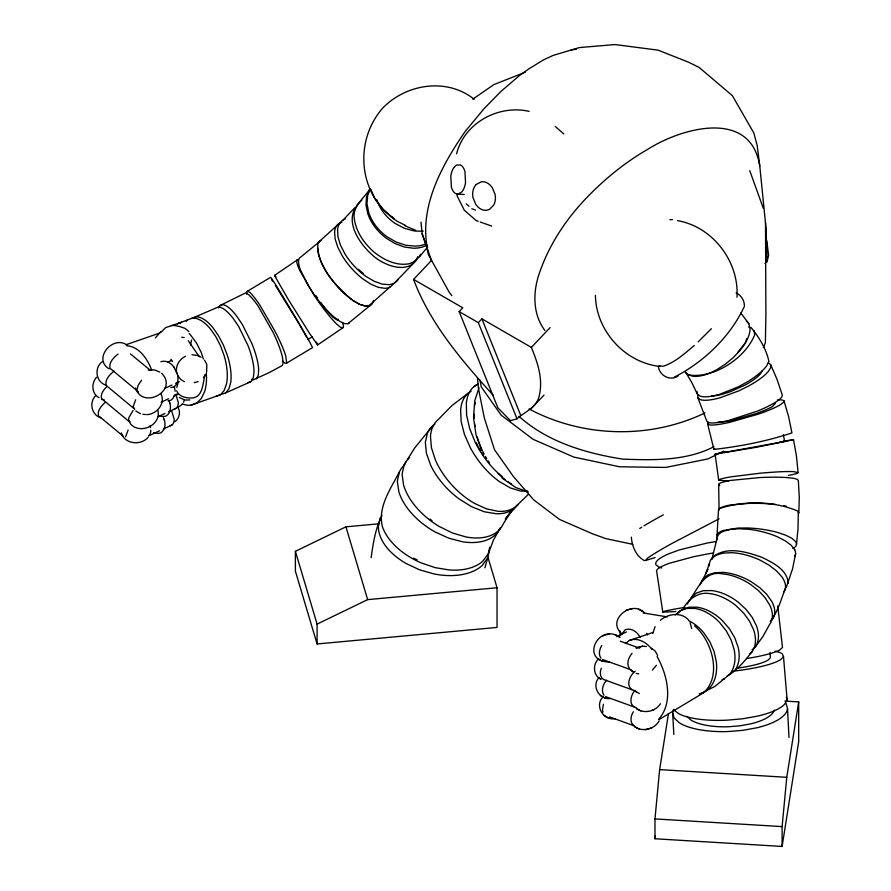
<?xml version="1.0" encoding="UTF-8"?>
<svg xmlns="http://www.w3.org/2000/svg" width="891" height="891" viewBox="0 0 891 891"><rect width="100%" height="100%" fill="white"/><g stroke="black" fill="none" stroke-linecap="round" stroke-linejoin="round"><path stroke-width="1.34" d="M768.242 362.726L770.682 364.675L777.041 379.388L782.253 394.902L781.852 397.03L778.912 399.925A38.469 6.928 -19.5 0 1 757.64 411.007L728.715 420.452A41.788 7.529 -19.5 0 1 709.102 422.713L706.931 421.488L697.809 397.653L697.853 394.579M770.682 364.675L770.648 367.738L768.12 371.714A38.502 10.28 -24.7 0 1 748.162 386.237L738.884 390.837L720.051 397.787A41.743 11.149 -24.7 0 1 700.248 399.591L697.809 397.653M798.28 512.303L798.046 528.63L796.465 544.512M719.07 510.22L718.658 484.37A41.855 4.945 -2.9 0 1 731.199 480.36L759.733 477.565A38.77 4.578 -2.9 0 1 787.544 477.621L793.614 478.322L797.3 479.302L798.336 480.494L799.272 497L798.859 513.283L797.801 511.066C774.123 501.076 745.199 500.497 720.73 508.115M473.567 417.166L474.725 400.894L479.002 387.785M246.662 294.119L246.852 291.546L270.563 277.357L271.109 277.825A39.081 0.846 59.2 0 1 280.498 292.493L296.369 318.855A42.378 0.913 59.2 0 1 309.422 341.498L312.563 347.601L286.702 363.082L285.165 363.216A39.048 5.246 61.2 0 1 282.369 360.9M286.702 363.082L285.71 355.687A42.579 5.725 61.2 0 0 275.163 331.541L259.704 304.922A39.048 5.246 61.2 0 0 248.389 291.424L246.852 291.546M784.871 701.072L798.692 701.908L798.692 741.602L782.109 846.45L654.974 838.765L654.974 818.918L659.63 769.612L668.517 713.413M782.109 846.45L782.109 826.603L786.764 777.308L798.692 701.908M717.043 535.58L718.469 510.175A41.866 8.108 1.4 0 1 730.988 504.919L749.175 503.359L759.544 503.359A38.903 7.54 1.4 0 1 775.415 504.44M125.609 436.813L128.115 430.03M137.114 389.445L138.183 385.124L141.535 380.245M191.632 339.905L190.496 344.984M371.146 557.699C373.062 543.387 375.534 528.396 381.905 515.466M744.375 306.638C744.753 301.058 741.39 295.155 736.122 292.994M206.601 372.215L206.857 364.709L204.551 360.109M654.974 838.765L655.397 836.036M717.233 537.652L711.809 559.559M795.574 553.901L792.522 569.037L786.196 587.548M380.301 517.638L378.374 526.626A58.327 35.607 17.6 0 0 406.107 563.502L419.516 569.806L433.917 573.915A56.578 34.537 17.6 0 0 482.198 565.473L487.778 557.855L489.426 550.159M404.826 464.634A56.623 34.571 31.2 0 0 399.346 471.974C390.781 488.68 377.249 507.347 382.529 527.004A58.361 35.774 22.2 0 0 421.009 562.834L435.176 567.656L449.365 569.962A56.545 34.66 22.2 0 0 482.799 561.152L488.357 553.634L489.76 547.152M399.357 471.974L397.319 481.229L398.845 491.754A58.539 35.74 31.2 0 0 435.265 532.038L448.819 538.197L462.429 541.75A56.623 34.571 31.2 0 0 500.23 527.995L493.347 540.347L488.357 553.634M406.084 461.493A56.623 34.415 34 0 0 404.158 464.89L402.086 474.201L403.534 484.871A58.606 35.618 34 0 0 439.185 526.458L452.505 533.018L465.904 536.928A56.623 34.415 34 0 0 503.27 523.93L510.71 511.902L505.32 519.108L514.597 508.182M764.935 263.302L767.14 261.62L768.61 255.194L766.772 240.715M176.852 387.474L178.133 382.284M205.008 374.81C202.647 383.23 203.159 398.444 190.719 397.976C185.361 398.088 178.723 396.306 176.641 390.793M601.269 668.217C599.821 671.914 599.676 677.115 603.463 679.477L633.98 690.436M603.452 704.235L602.483 709.771L602.951 712.187M456.604 153.764C464.3 122.835 498.659 104.392 529.12 111.364M484.882 567.812L487.778 557.855M746.725 338.636L745.355 342.812L737.614 352.58M743.829 307.473C729.84 337.132 703.478 362.258 674.409 377.093M777.431 399.914A41.788 5.68 -16.9 0 1 781.942 399.925L784.002 400.783L788.602 416.609L791.943 432.892C766.917 441.223 740.198 446.447 713.925 449.409L707.654 424.083L708.2 422.434M652.836 633.356L655.097 626.629M775.281 403.445L772.452 406.519A29.615 4.021 -16.9 0 1 755.668 413.691L733.081 420.151A32.332 4.399 -16.9 0 1 717.957 422.078M784.002 400.783L783.445 402.431L780.338 404.759A38.491 5.235 -16.9 0 1 758.508 414.092L729.25 422.457A41.788 5.68 -16.9 0 1 709.704 424.94L707.654 424.083M709.492 563.168L705.661 574.016L707.877 569.115L703.255 578.705A42.579 22.52 27 0 0 701.172 582.781M785.428 588.216C781.117 599.331 777.888 612.006 770.281 621.239M357.402 205.119C343.893 221.079 359.463 243.722 372.36 255.06C383.665 265.741 410.205 275.887 417.868 256.452M426.967 245.07A38.491 28.011 39.5 0 1 413.636 248.244L404.403 247.041L395.014 243.588L386.093 238.109A41.788 30.405 39.5 0 1 367.827 213.784L365.967 204.908L366.557 196.633L369.565 189.538C363.405 198.905 352.068 206.545 354.351 219.242C356.367 232.484 364.519 243.856 374.465 252.443C384.032 259.938 396.027 265.863 408.479 263.87C417.356 261.843 421.721 253.189 427.669 247.175M419.616 256.43L420.463 254.269M763.387 347.646L765.38 342.59L765.892 314.857L765.514 222.672M621.372 634.771L625.048 629.892C631.14 627.309 637.466 632.042 640.161 637.377M370.389 188.981L367.727 195.118L366.981 203.605L368.74 212.626A41.788 31.965 37.1 0 0 387.095 236.806L396.172 242.074L405.773 245.248L415.228 246.128A38.469 29.425 37.1 0 0 426.522 243.633M174.87 394.713L172.843 398.511L170.738 400.293L168.009 400.816M183.546 402.108L184.359 400.293M712.432 558.657L713.435 556.519C727.579 545.882 747.259 552.097 762.351 557.51C772.987 562.822 787.444 569.739 788.201 583.26M601.737 645.507C599.52 649.227 598.217 654.35 600.935 658.159M633.312 711.775C630.739 715.885 629.414 722.668 634.125 725.786L609.533 716.899M218.607 307.896L219.81 305.613L245.682 292.883A39.037 7.384 62.2 0 1 257.956 305.847L273.214 332.588A42.668 8.075 62.2 0 1 282.503 357.425L283.149 362.559L282.425 365.421L269.383 372.516L253.4 379.778A39.037 11.616 64.4 0 1 251.474 379.288M256.441 378.853L258.245 375.434L258.668 369.754A42.779 12.73 64.4 0 0 251.908 343.603L242.43 324.647L237.073 316.65A39.037 11.616 64.4 0 0 222.861 304.689L219.81 305.613M775.047 651.187A58.539 10.803 -5.5 0 1 782.231 653.849L783.49 656.511L787.098 699.635L784.603 704.28A56.523 17.163 -4.1 0 1 756.593 716.319L742.548 718.781L727.624 720.14A58.383 17.72 -4.1 0 1 678.987 713.869L673.741 709.927M752.026 649.851L755.033 647.267L762.841 636.62L769.59 624.457A42.668 23.756 30.3 0 0 769.713 605.056L764.99 597.571L758.286 590.421L750.066 584.084A39.037 21.74 30.3 0 0 722.133 573.837C705.594 570.496 698.934 586.278 691.427 597.36L696.439 593.038L703.277 590.711L711.475 590.544M135.688 399.769L133.182 406.552L134.697 409.169L106.163 385.424C104.615 379.611 109.916 374.465 114.07 371.146M225.735 392.853L251.128 381.571L253.256 377.984L254.013 372.148A42.813 14.122 65 0 0 248.021 345.619L238.71 326.585L233.319 318.61A39.037 12.886 65 0 0 218.507 306.938L191.866 318.354L196.198 316.851A39.048 16.873 67.4 0 1 212.904 327.676L218.44 335.595L223.318 344.873L227.205 354.874A42.846 18.511 67.4 0 1 230.724 382.495L228.909 388.81L225.735 392.853L221.391 394.368M631.363 537.139C631.875 546.072 636.152 556.318 644.382 560.595L645.808 560.428L646.732 558.88A59.485 3.252 -27.3 0 1 672.705 543.042L719.048 518.852M404.158 464.89L414.605 448.039L432.848 425.686M762.328 370.823L760.391 373.886A29.615 7.908 -24.7 0 1 745.032 385.057L730.486 391.639L723.325 393.967A32.299 8.62 -24.7 0 1 711.697 395.894M96.551 377.294C91.094 383.052 91.595 393.867 99.024 397.698M95.482 395.827C88.9 402.587 91.561 414.861 100.694 417.779M203.493 377.584L205.576 374.51M598.061 659.262C592.604 664.898 593.261 675.89 600.968 679.165M598.875 677.683C591.334 686.092 599.22 699.702 610.079 698.622M603.162 696.706C594.241 705.538 603.051 720.574 614.957 718.747M656.444 665.243L652.401 670.065M660.398 703.745C655.531 711.675 643.681 714.148 636.241 708.39L640.863 710.94M659.173 720.786C654.562 729.395 642.144 732.48 634.325 726.421L638.947 728.972M606.615 680.134C603.162 684.11 600.69 690.48 603.953 695.27M632.064 653.315C628.612 657.291 626.15 663.661 629.402 668.45M635.083 690.425C630.616 694.768 628.177 705.639 636.085 707.588M133.037 410.562L128.816 417.745L128.605 419.761L130.119 422.367L101.585 398.633C100.093 393.911 103.98 389.49 107.087 386.36M683.397 608.063C688.943 598.919 698.344 591.635 709.581 593.573A39.037 24.235 39.6 0 1 736.178 605.813L743.718 613.175L749.687 621.428L753.675 630.015A42.813 26.585 39.6 0 1 751.826 652.012C744.731 660.91 737.069 670.589 727.034 676.08M155.312 337.934L160.837 331.686M186.152 321.54L187.633 319.836L192.456 318.132A39.059 18.822 68.7 0 1 210.109 328.579L215.711 336.464L220.523 345.775L224.209 355.854A42.835 20.649 68.7 0 1 226.492 383.965L224.153 390.492L220.456 394.746L190.785 405.238A39.104 22.464 71.4 0 1 182.187 403.734M783.49 656.511L780.85 659.496A56.634 10.447 -5.5 0 1 738.505 670.533L733.081 671.112M354.718 207.848L343.191 219.954M416.442 260.261L394.513 282.959M516.992 418.803C525.222 411.542 537.696 407.053 539.545 394.368C542.975 378.33 537.473 362.091 531.359 347.412L481.908 318.855L478.322 322.653L516.992 418.803L510.498 420.686L497.869 407.833L459.166 311.594L462.752 307.796L413.569 279.406L431.355 260.595M531.359 347.412L550.092 327.61M530.913 408.947L544.022 395.081M711.341 328.701L698.165 341.877M357.113 204.908L361.779 200.152M516.056 506.3L528.285 494.405M161.004 332.198L165.704 327.587L181.675 322.275L177.443 323.789M104.848 402.665C101.485 405.951 97.041 410.573 98.589 415.685M339.482 223.218L317.898 242.82C316.272 265.897 335.306 285.499 351.722 299.51M390.002 287.002L369.32 305.357M635.194 671.224C629.904 675.178 625.616 684.934 631.942 689.768M675.211 614.924L679.766 610.914L686.761 608.43L694.802 608.419A39.059 26.429 51.7 0 1 719.594 622.475L726.21 630.772L731.177 640.039L734.162 649.628A42.835 28.991 51.7 0 1 729.952 673.997L714.905 686.415L701.072 693.398M677.55 613.576L681.994 609.678L688.932 607.228L697.029 607.183A39.048 25.783 47.4 0 1 722.456 620.682L729.395 628.701L734.719 637.655L738.06 646.944A42.846 28.289 47.4 0 1 734.685 670.589M704.614 692.118L710.372 687.128A42.779 30.027 60.5 0 0 716.308 661.59L714.07 651.51L709.849 641.743L703.923 632.978A39.104 27.454 60.5 0 0 688.721 620.704M749.788 653.771L751.826 652.012M370.155 305.502L347.924 323.689L344.449 323.589L339.594 321.217L333.702 316.75A41.988 11.249 53.8 0 1 313.977 294.364L308.23 285.599L300.323 269.65A38.981 10.447 53.8 0 1 300.724 257.076L321.116 240.392A38.903 14.701 51.5 0 0 318.377 243.265M102.621 361.479C93.9 367.292 95.627 381.983 105.829 385.101M181.898 404.536L177.688 407.688M148.118 437.325C140.923 445.834 124.551 444.297 121.365 432.881M174.948 421.699C179.013 418.781 180.695 412.823 178.456 408.29M694.278 345.541C684.633 353.46 675.088 362.526 662.915 366.324L659.641 365.778M454.544 166.717L456.426 165.136L460.413 164.924A14.067 7.395 -88.7 0 1 464.968 171.573L465.536 182.766A15.403 8.097 -88.7 0 1 461.794 191.944L457.907 194.138L455.925 193.737A14.067 7.395 -88.7 0 1 451.369 187.088L450.801 175.895A15.403 8.097 -88.7 0 1 454.544 166.717M713.925 449.409L714.716 448.752M703.255 578.705L707.966 574.895L714.693 572.746L723.002 572.401A39.048 20.649 27 0 1 751.358 581.812L759.811 587.704L766.761 594.386L771.729 601.403A42.579 22.52 27 0 1 772.163 619.713M625.437 643.536L629.48 640.384L653.07 632.421M658.672 719.249C673.874 702.186 667.326 674.687 657.079 656.511M659.195 719.471L703.099 693.053C722.679 676.469 711.909 640.373 694.601 625.816M118.002 354.039C113.848 357.358 108.546 362.503 110.094 368.317L138.628 392.062M468.165 393.232L452.004 405.516L438.016 419.772A56.512 32.922 47 0 0 430.487 436.367L431.411 447.705L435.443 460.101A59.107 34.437 47 0 0 474.469 503.37L486.597 508.895L498.08 511.3A56.512 32.922 47 0 0 517.849 504.573M713.602 552.955A56.333 8.62 -9.1 0 0 708.222 553.846L693.755 556.675L669.709 563.19A59.586 9.122 -9.1 0 0 656.756 571.866L662.793 612.106L663.672 611.471A59.151 1.982 -7.9 0 1 684.99 607.339M342.567 327.988L317.619 344.94L309.645 333.535L288.294 299.454L274.807 276.032L274.695 275.286L297.561 259.738A39.048 5.558 56.2 0 0 299.732 270.374L313.81 294.776A42.144 5.992 56.2 0 0 331.552 318.633L336.419 323.867L340.184 327.064L342.567 327.988A39.048 5.558 56.2 0 0 342.679 322.954M185.439 356.266C179.291 359.329 175.059 366.257 176.741 373.14M472.798 99.157L493.915 84.567L525.155 72.294M644.95 613.487C633.067 598.819 606.114 619.646 621.305 633.256M615.391 634.804L620.013 637.355C598.095 622.029 579.685 661.478 609.021 662.046M473.856 386.716L478.4 383.676M660.376 620.225C668.139 613.676 681.415 611.727 688.587 620.069M307.785 339.605L312.351 336.731M663.327 514.853L659.719 516.802A59.485 3.252 -27.3 0 0 643.948 525.857M713.936 446.692C686.003 461.126 653.17 460.246 622.553 459.121C585.342 453.14 547.453 441.992 518.896 416.253M723.67 451.147L707.922 458.932L665.789 467.419L619.59 466.784L573.849 457.094L533.03 439.285L501.143 415.117L481.296 386.939L479.971 380.257M487.967 557.309L497.044 587.748L497.044 627.442L317.096 643.959L295.389 571.153L295.389 551.317L345.942 526.826L378.976 523.797M317.096 643.959L317.096 624.112L367.649 599.621L497.044 587.748M167.909 362.114L171.607 360.398M164.545 388.476L171.93 385.046M175.627 383.33L179.314 381.615M161.16 402.186L168.555 398.756M173.478 396.462L177.164 394.746M157.529 416.932L164.913 413.491M168.611 411.776L175.995 408.345A10.536 6.593 64.6 0 0 178.334 402.643L175.961 394.579M159.556 430.776L148.474 435.933A10.536 6.593 64.6 0 0 150.824 430.23M163.253 429.061L171.874 425.052A10.536 6.593 64.6 0 0 174.213 419.36L171.84 411.286M616.639 636.508L626.484 631.931M174.324 409.058L175.995 408.345M170.203 425.764L171.874 425.052M728.136 481.162L718.692 480.071L715.094 454.132L725.263 451.748M724.706 452.216L724.049 452.483L783.902 441.646L784.57 441.379L783.345 434.574M788.379 475.415A41.832 3.041 -5.4 0 0 798.091 472.642L796.465 456.114L793.525 439.731L756.169 447.315L715.094 454.132M704.97 412.912C649.996 439.408 582.881 437.681 529.087 408.98M177.632 323.678L187.633 319.836M655.13 557.543L645.808 560.428M678.129 376.013C670.188 381.515 659.106 375.412 658.371 366.19M722.155 679.633L724.483 678.797M190.785 405.238L196.543 403.211L201.232 398.6L204.562 391.728A42.779 24.58 71.4 0 0 206.3 373.195M215.633 396.45L220.456 394.746M125.787 344.806L159.801 333.022M247.765 382.64L251.128 381.571M767.14 261.62L766.06 228.631L759.778 166.116L757.15 145.356L753.819 132.937L732.346 95.638L699.023 67.348L688.231 62.058L658.115 50.163L614.99 44.55L579.384 47.579L553.111 55.42L543.376 59.953L528.708 68.986L519.509 75.535L500.92 91.45L483.858 108.891L465.091 131.567C442.248 164.779 419.706 205.331 427.112 246.93M646.409 646.498L642.578 646.187L636.04 647.991L638.758 647.245M625.749 610.368L628.467 609.622M629.714 609.277L632.298 608.564M602.528 635.884L605.234 635.138M606.493 634.782L609.065 634.08M640.005 646.899L642.578 646.187M651.922 710.361L653.727 709.871M645.273 729.707L647.857 728.994M649.105 728.638L651.811 727.902M194.205 382.662L198.158 381.582M629.48 640.384C637.967 637.11 646.721 642.567 651.833 649.183M699.257 693.822L703.099 693.053M160.892 361.724C165.949 359.942 171.239 363.094 174.023 367.259M148.207 370.11L154.6 369.943L159.823 372.093M170.883 387.585L173.611 387.05C178.155 384.299 178.868 378.23 177.209 373.585M189.894 399.925L184.838 400.048L179.258 397.431M146.692 414.638C156.749 414.46 165.759 403.378 161.004 393.766M163.331 416.598L166.06 416.064C170.615 413.324 171.317 407.243 169.658 402.598M783.367 441.145L793.525 439.731M779.792 441.981L783.167 441.49M366.112 305.769L368.25 305.502M571.198 49.84L576.299 49.295M527.661 490.952L520.979 491.153L510.398 487.956L499.305 481.508A59.619 33.078 55.2 0 1 470.448 447.939L464.478 434.552L461.137 421.554L460.647 409.827A56.289 31.23 55.2 0 1 471.116 391.216M176.028 394.301L177.966 394.312M669.82 219.665L672.46 219.676M423.169 231.237L414.549 231.025L404.625 228.386L395.292 223.53A41.743 34.682 31.1 0 1 376.782 199.606M662.793 612.106L672.46 611.738A56.478 1.893 -7.9 0 0 675.812 611.426M457.907 194.138L464.233 194.505M659.63 769.612L786.764 777.308M654.974 818.918L782.109 826.603M181.697 337.299L184.17 337.522M191.988 354.685L198.281 355.643L201.01 357.18M142.883 414.293L145.422 414.515M126.745 345.73C139.375 346.644 147.46 359.04 151.593 369.876M178.746 326.217L185.094 328.389L188.914 331.552M643.257 612.941L667.326 616.895M636.219 673.429L638.713 673.852M677.483 220.634C712.755 226.648 739.363 261.731 736.968 297.215M659.841 366.424C624.725 362.626 595.879 330.494 595.411 295.366M632.799 544.345L605.913 538.643L592.504 533.809L559.481 519.408L533.687 499.851L513.35 476.473L494.483 449.677L484.325 417.946L478.467 388.532L477.42 377.739M661.712 567.912L659.373 567.378L655.999 564.861A59.808 12.218 -9.7 0 1 668.573 553.879L679.365 549.914L706.841 543.12A56.244 11.494 -9.7 0 1 716.286 541.516M101.763 399.235L104.247 399.859M159.968 416.041L161.917 416.52M153.53 432.67L157.874 433.46L160.592 432.937C165.147 430.186 165.849 424.116 164.189 419.472M748.629 327.019L751.169 327.654C759.076 337.266 766.472 349.294 768.911 361.49L766.605 365.934A38.536 11.706 -27.1 0 1 747.293 381.883L738.205 386.883L719.583 394.312A41.71 12.674 -27.1 0 1 699.702 395.938L697.118 393.688L691.739 382.417L685.547 372.026L688.476 374.922C713.758 378.942 745.355 358.215 754.688 334.86L754.087 330.55M360.51 304.533L365.043 305.903M471.829 208.75L475.527 210.076M478.189 221.269L476.15 220.534L464.3 210.254L457.317 196.232A62.704 49.729 -37 0 1 456.671 193.648M480.238 221.993L483.212 223.051M484.203 223.407L491.721 226.08M528.263 492.01L515.622 487.433L501.956 477.966M620.225 641.186L639.638 648.202M602.55 659.518L631.017 669.809M605.568 696.628L634.047 706.919M404.971 225.802L415.685 230.312M413.647 558.189L417.088 559.804M405.583 225.468L397.341 221.369A41.71 35.685 27.8 0 1 389.178 214.742M643.235 611.85L638.613 609.299M629.881 669.241L633.445 671.903M598.073 658.772L602.695 661.322M598.908 678.018L600.757 679.031M600.411 695.448L605.034 697.998M604.009 715.462L608.631 718.023M651.455 648.314L655.241 651.098L657.614 655.531M631.596 670.878L633.668 672.026M636.809 692.118L634.737 690.959L639.359 693.521M127.491 345.374C113.179 334.337 92.397 358.705 109.07 368.852M184.415 381.693L180.75 379.51L177.677 375.545M140.388 413.68L135.822 410.974M459.166 311.594L478.322 322.653M352.747 300.323L359.385 304.187M474.146 99.246C446.97 77.406 406.218 83.765 382.718 108.067C354.083 140.823 358.126 193.169 393.844 218.729M798.091 472.642L793.458 471.584L787.432 471.539A38.714 2.818 -5.4 0 0 759.767 473.255L731.288 476.796A41.832 3.041 -5.4 0 0 718.692 480.071M389.334 214.698L383.342 209.797L374.732 198.37L370.623 188.859M391.327 216.335L394.323 218.785M130.554 353.972L150.635 370.556M99.658 416.721L122.891 435.933M275.352 285.365L299.253 324.201M466.193 203.861L469.011 206.311M555.204 126.422L563.814 133.962M686.861 716.331L690.926 720.051A45.018 16.328 -3.4 0 0 728.582 726.744L740.131 725.786L751.002 723.793A43.626 15.826 -3.4 0 0 774.257 710.105M161.661 373.262C178.868 390.481 142.638 410.272 135.555 388.053M130.053 423.348C139.364 435.298 161.661 425.352 157.863 410.317M746.335 321.005L748.863 323.678L750.022 328.846A38.803 18.076 -39.5 0 1 740.298 350.107L733.382 357.503L725.319 364.196L716.654 369.754A41.599 19.379 -39.5 0 1 692.953 376.269L687.607 374.565L685.079 371.903M493.157 395.203C461.738 360.532 430.175 323.789 413.569 279.406M718.658 484.37L719.694 485.573M274.695 275.286L276.043 276.912M794.727 549.758L791.275 545.348L785.45 540.96L777.643 536.905A39.048 14.245 12.5 0 0 748.106 529.243L738.472 528.775L730.063 529.466L723.436 531.27A42.144 15.381 12.5 0 0 717.322 539.668M451.804 295.612L449.253 292.315L428.393 254.626L425.764 241.973M740.822 313.019L748.863 323.678M188.268 340.785L199.306 356.745M170.905 359.273L172.486 361.557M173.689 366.713L177.42 374.153M544.891 330.483C532.317 313.832 532.851 291.223 539.656 272.356C549.68 243.644 566.787 218.039 587.982 196.376A209.708 130.454 -55.5 0 1 647.445 149.499C681.136 127.914 750.79 108.201 759.778 166.116M299.944 325.393L306.515 337.043M646.632 633.289L647.568 634.96M271.443 279.284L272.579 281.378M316.461 342.155L317.619 344.94M476.373 442.794L477.91 446.235M749.743 170.66L763.309 208.271M481.908 318.855L520.578 415.006M168.867 400.571L169.869 403.166M162.908 416.153L164.412 420.04M174.335 386.828L175.182 391.26M690.124 622.653L691.661 628.612M481.842 450.891L475.983 434.574L473.544 417.846M420.964 222.149L422.167 233.943L427.201 248.121M422.167 233.943L431.812 261.397M203.36 358.962L201.299 352.569L196.621 343.213L190.886 335.384A39.104 22.464 71.4 0 0 189.115 333.501M786.397 697.408L787.098 699.635M345.942 526.826L367.649 599.621M295.389 551.317L317.096 624.112M150 425.742L150.534 427.569M786.051 703.266L787.521 708.601L788.981 737.369M673.641 709.37A56.545 20.515 -3.4 0 0 672.638 712.666L674.108 718.012L679.388 722.846A58.361 21.161 -3.4 0 0 728.192 731.544L743.127 730.297L757.172 727.724A56.545 20.515 -3.4 0 0 787.521 708.601M317.508 248.155L318.544 254.726L321.428 262.555L325.972 271.076A41.866 15.815 51.5 0 0 345.953 295.099L353.226 300.768L359.975 304.533L365.755 306.148A38.903 14.701 51.5 0 0 373.563 300.423M765.77 232.807L766.104 235.436M777.743 605.958L782.487 647.467L779.792 649.94A56.634 8.353 -5.9 0 1 746.458 658.572M769.958 652.379L770.448 657.569L768.421 659.863A43.748 8.075 -5.5 0 1 737.091 668.205M672.638 712.666L673.83 734.373M620.069 630.962L620.314 635.071M697.029 391.383L697.118 393.688M639.716 528.463A59.485 3.252 -27.3 0 1 641.709 527.216M511.512 484.013A65.255 48.448 66.2 0 1 508.293 481.931M505.152 479.614A65.255 48.448 66.2 0 1 503.114 477.966M502.123 477.108A65.255 48.448 66.2 0 1 498.236 473.444M489.582 463.03A65.255 48.448 66.2 0 1 488.123 460.881M486.731 458.676A65.255 48.448 66.2 0 1 485.395 456.415M484.125 454.12A65.255 48.448 66.2 0 1 482.933 451.793M482.365 450.623A65.255 48.448 66.2 0 1 477.275 437.125M474.948 426.399A65.255 48.448 66.2 0 1 474.591 423.637M474.168 418.202A65.255 48.448 66.2 0 1 474.112 414.192M474.836 405.004A65.255 48.448 66.2 0 1 475.259 402.498M687.407 604.009A42.813 26.585 39.6 0 1 689.456 600.478M711.475 590.544A39.037 23.701 37.3 0 1 738.405 602.338L746.123 609.477L752.282 617.485L756.448 625.827A42.779 25.984 37.3 0 1 755.033 647.267M700.103 584.619A42.668 23.756 30.3 0 1 702.308 580.319M689.445 600.79A42.779 25.984 37.3 0 1 691.427 597.349M709.414 565.796A42.378 19.78 20.8 0 1 711.597 558.59L716.141 555.182L722.813 553.166L731.177 552.687A39.081 18.243 20.8 0 1 760.29 560.25L769.133 565.206L776.507 570.875L781.897 576.867A42.378 19.78 20.8 0 1 784.08 591.747M794.727 549.758A42.144 15.381 12.5 0 1 794.649 556.374M792.923 548.5A41.988 11.65 6.6 0 0 795.474 541.45L791.832 538.275L785.806 535.224L777.798 532.506A38.981 10.815 6.6 0 0 747.794 527.995L738.082 528.04L723.047 530.535A41.988 11.65 6.6 0 0 717.411 537.607M783.601 505.642A38.903 7.54 1.4 0 1 786.207 506.155M171.451 325.56A39.104 22.464 71.4 0 1 177.855 326.24M338.09 319.134A30.105 4.277 56.2 0 1 337.433 320.203L332.711 317.04L328.957 313.019A32.544 4.622 56.2 0 1 320.715 302.483M317.575 298.04A32.544 4.622 56.2 0 1 316.027 295.734M349.372 322.497A38.981 10.447 53.8 0 1 347.924 323.7M345.218 219.008A38.714 20.159 47.8 0 0 337.6 229.522L337.945 236.75L340.384 244.969L344.772 253.634A41.832 21.785 47.8 0 0 366.045 276.477L374.231 281.3L382.05 284.095L388.966 284.663A38.714 20.159 47.8 0 0 398.31 279.117M393.421 283.516A38.77 18.188 49.3 0 1 384.856 288.305L378.352 287.359L370.912 284.207L363.049 279.061A41.855 19.635 49.3 0 1 342.233 255.795L337.789 247.175L335.183 239.1L334.604 232.117A38.77 18.188 49.3 0 1 341.866 222.282M363.483 273.626A32.354 15.18 49.3 0 1 358.472 269.338M432.001 520.611A45.096 27.532 31.2 0 1 429.919 519.097M434.897 424.161A56.501 33.513 42.8 0 0 427.513 432.826L425.33 442.281L426.444 453.419L430.776 465.481A58.984 34.983 42.8 0 0 459.199 498.993L471.651 506.723L484.247 511.757L496.12 513.728A56.501 33.513 42.8 0 0 518.016 504.417M407.722 459.444A56.623 34.415 34 0 1 409.604 457.595M483.445 455.089A45.864 25.449 55.2 0 1 481.953 452.929M480.527 450.723A45.864 25.449 55.2 0 1 478.534 447.36M502.435 476.819A59.842 32.332 58.6 0 1 475.159 442.114L469.624 428.415L466.617 415.184L466.338 403.3A56.2 30.361 58.6 0 1 477.242 384.478M476.106 184.526L474.268 187.11A15.08 11.706 71.8 0 0 472.998 197.646L475.872 204.529L478.2 207.224A13.799 10.714 71.8 0 0 486.82 210.243L489.582 209.34L493.814 204.941A15.08 11.706 71.8 0 0 495.084 194.416L492.211 187.522L489.883 184.827A13.799 10.714 71.8 0 0 481.263 181.809L476.106 184.526"/></g></svg>
